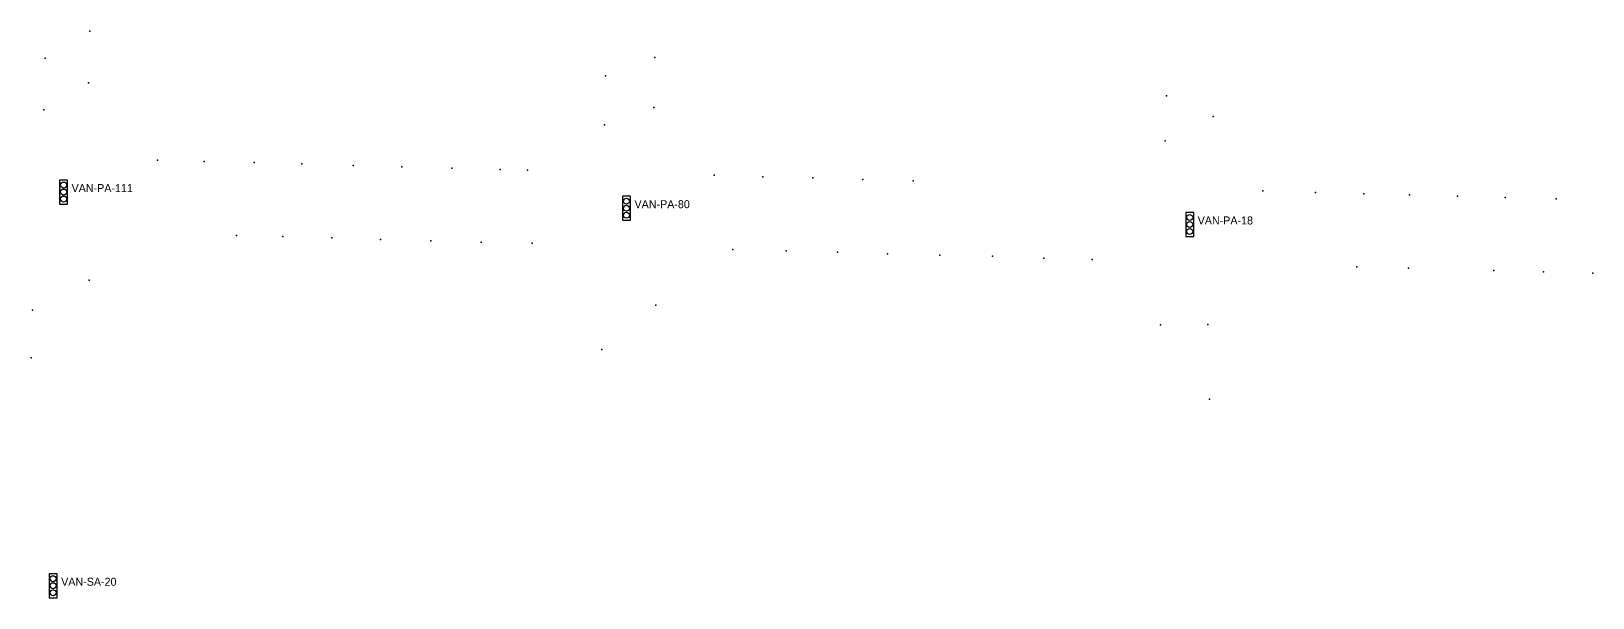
# Model space of a CAD drawing. Header units: inches. Extents: x 486474 to 494239, y 5455982 to 5460069.
# Drawn here: x 487052.9 to 487443.1, y 5456744.4 to 5456886 of the extents above; entities that cross this region are included whole.
import ezdxf

# ---------------------------------------------------------------- set-up
doc = ezdxf.new("R2010")
doc.units = ezdxf.units.IN
doc.header["$MEASUREMENT"] = 0
doc.layers.add('Parking Meters', color=10, linetype='Continuous')
doc.layers.add('Traffic Signals', color=10, linetype='Continuous')

msp = doc.modelspace()

# ---------------------------------------------------------------- linework, layer by layer
at = {"layer": 'Parking Meters', "color": 7}
for p in [(487067.56, 5456885.96), (487056.44, 5456879.19), (487056.44, 5456879.19), (487208.72, 5456879.42), (487208.72, 5456879.42), (487067.23, 5456873.08), (487067.23, 5456873.08), (487196.41, 5456874.78), (487196.41, 5456874.78), (487336.59, 5456869.78), (487336.59, 5456869.78), (487056.11, 5456866.29), (487208.49, 5456866.93), (487208.49, 5456866.93), (487348.22, 5456864.62), (487348.22, 5456864.62), (487196.15, 5456862.59), (487336.25, 5456858.54), (487084.43, 5456853.79), (487084.43, 5456853.79), (487096.14, 5456853.41), (487096.14, 5456853.41), (487108.64, 5456853.17), (487108.64, 5456853.17), (487120.57, 5456852.85), (487120.57, 5456852.85), (487133.32, 5456852.42), (487133.32, 5456852.42), (487145.55, 5456852.11), (487145.55, 5456852.11), (487157.99, 5456851.79), (487157.99, 5456851.79), (487170.13, 5456851.44), (487170.13, 5456851.44), (487176.91, 5456851.29), (487223.53, 5456849.99), (487235.71, 5456849.61), (487235.71, 5456849.61), (487248.19, 5456849.3), (487248.19, 5456849.3), (487260.69, 5456848.95), (487260.69, 5456848.95), (487273.32, 5456848.59), (487273.32, 5456848.59), (487360.62, 5456846.05), (487373.79, 5456845.69), (487373.79, 5456845.69), (487385.89, 5456845.36), (487385.89, 5456845.36), (487397.32, 5456845.1), (487397.32, 5456845.1), (487409.25, 5456844.74), (487409.25, 5456844.74), (487421.24, 5456844.44), (487421.24, 5456844.44), (487433.98, 5456844.09), (487433.98, 5456844.09), (487104.22, 5456834.97), (487104.22, 5456834.97), (487115.81, 5456834.69), (487115.81, 5456834.69), (487128.07, 5456834.31), (487128.07, 5456834.31), (487140.19, 5456833.93), (487140.19, 5456833.93), (487152.76, 5456833.6), (487152.76, 5456833.6), (487165.37, 5456833.31), (487165.37, 5456833.31), (487178.06, 5456832.98), (487178.06, 5456832.98), (487228.23, 5456831.45), (487228.23, 5456831.45), (487241.51, 5456831.12), (487241.51, 5456831.12), (487254.39, 5456830.81), (487254.39, 5456830.81), (487266.9, 5456830.39), (487266.9, 5456830.39), (487279.97, 5456830.06), (487279.97, 5456830.06), (487293.08, 5456829.77), (487293.08, 5456829.77), (487305.9, 5456829.28), (487305.9, 5456829.28), (487318.04, 5456828.94), (487318.04, 5456828.94), (487384.16, 5456827.1), (487384.16, 5456827.1), (487397.02, 5456826.75), (487418.37, 5456826.17), (487418.37, 5456826.17), (487430.8, 5456825.84), (487430.8, 5456825.84), (487443.09, 5456825.52), (487443.09, 5456825.52), (487067.4, 5456823.75), (487208.96, 5456817.55), (487208.96, 5456817.55), (487053.26, 5456816.27), (487053.26, 5456816.27), (487335.1, 5456812.65), (487335.1, 5456812.65), (487346.89, 5456812.67), (487346.89, 5456812.67), (487195.53, 5456806.43), (487195.53, 5456806.43), (487052.92, 5456804.38), (487347.35, 5456794.03)]:
    msp.add_point(p, dxfattribs=at)
at = {"layer": 'Traffic Signals', "color": 1}
for points in [[(487060, 5456842.78), (487062, 5456842.78), (487062, 5456848.78), (487060, 5456848.78)], [(487200.65, 5456838.75), (487202.65, 5456838.75), (487202.65, 5456844.75), (487200.65, 5456844.75)], [(487341.37, 5456834.69), (487343.37, 5456834.69), (487343.37, 5456840.69), (487341.37, 5456840.69)], [(487057.4, 5456744.44), (487059.4, 5456744.44), (487059.4, 5456750.44), (487057.4, 5456750.44)]]:
    msp.add_lwpolyline(points, close=True, dxfattribs=at)
for centre in [(487061, 5456847.53), (487061, 5456845.78), (487061, 5456844.03), (487201.65, 5456843.5), (487201.65, 5456841.75), (487201.65, 5456840), (487342.37, 5456839.44), (487342.37, 5456837.69), (487342.37, 5456835.94), (487058.4, 5456749.19), (487058.4, 5456747.44), (487058.4, 5456745.69)]:
    msp.add_circle(centre, 0.75, dxfattribs=at)

# ---------------------------------------------------------------- texts
for s, p in [('VAN-PA-111', (487063, 5456845.78)), ('VAN-PA-80', (487203.65, 5456841.75)), ('VAN-PA-18', (487344.37, 5456837.69)), ('VAN-SA-20', (487060.4, 5456747.44))]:
    msp.add_text(s, height=2, dxfattribs=at).set_placement(p)

doc.saveas('drawing.dxf')
